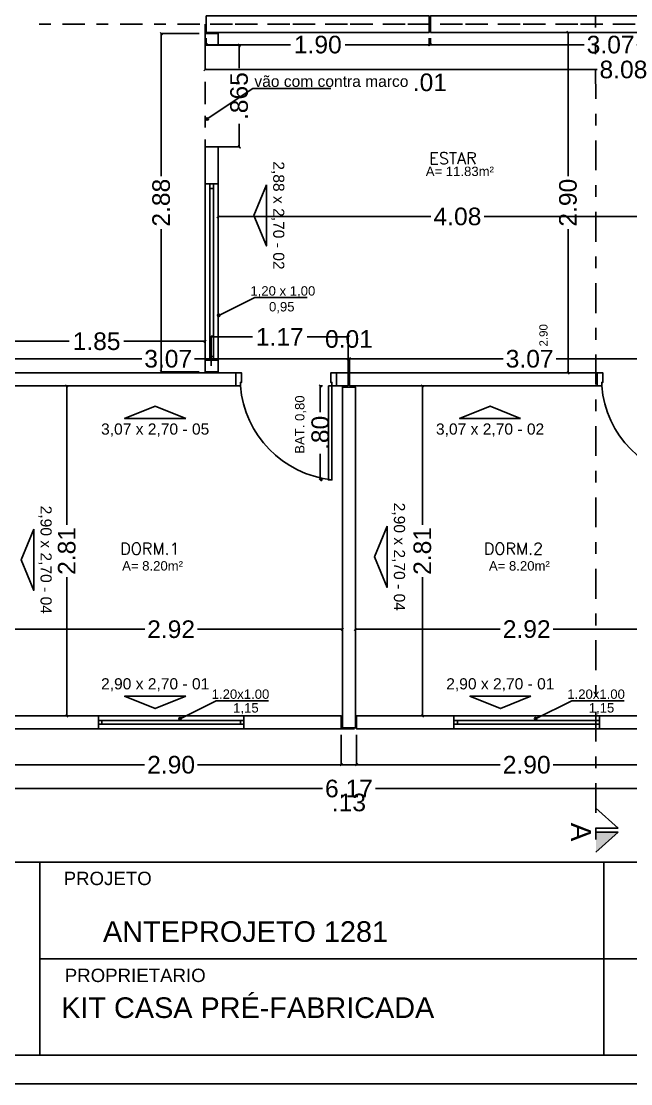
# Model space of a CAD drawing. Extents: x -135.4 to -46.2, y 65.4 to 86.5.
# Drawn here: x -107.62 to -102.43, y 65.36 to 74.41 of the extents above; entities that cross this region are included whole.
import ezdxf
from ezdxf.enums import TextEntityAlignment as Align

# ---------------------------------------------------------------- set-up
doc = ezdxf.new("R2010")
doc.units = 0
doc.header["$LTSCALE"] = 0.25
doc.header["$MEASUREMENT"] = 0
doc.header["$PDMODE"] = 34
doc.linetypes.add('DASHDOT', pattern=[25.4, 12.7, -6.35, 0, -6.35])
doc.layers.get('Defpoints').update_dxf_attribs({"linetype": 'CONTINUOUS'})
for name, color, linetype in [('1', 1, 'CONTINUOUS'), ('2', 2, 'CONTINUOUS'), ('3', 3, 'CONTINUOUS'), ('4', 4, 'CONTINUOUS'), ('CONFERENCIA', 7, 'CONTINUOUS'), ('cotas', 11, 'CONTINUOUS'), ('LINHAS02', 4, 'CONTINUOUS'), ('LINHAS08', 2, 'CONTINUOUS'), ('paineis', 240, 'CONTINUOUS'), ('PAREDES', 4, 'CONTINUOUS'), ('TEXTO', 3, 'CONTINUOUS'), ('TEXTO1', 3, 'CONTINUOUS'), ('TEXTO3', 3, 'CONTINUOUS')]:
    doc.layers.add(name, color=color, linetype=linetype)
doc.styles.add('Arial', font='ARIAL.TTF')
doc.styles.add('E50R60', font='ARIAL.TTF', dxfattribs={"height": 0.075})
doc.styles.add('E50R80', font='romans.shx')
doc.styles.add('ROMANS', font='ARIAL.TTF')
doc.dimstyles.new('Copy of DIM_20', dxfattribs={"dimtxt": 0.07, "dimasz": 0.045, "dimexe": 0, "dimexo": 0.05, "dimgap": 0.03, "dimtad": 0, "dimtoh": 1, "dimzin": 4, "dimdsep": 46, "dimtxsty": 'ROMANS', "dimblk": 'OBLIQUE', "dimcen": 0.03, "dimse1": 1, "dimse2": 1, "dimsd1": 1, "dimsd2": 1, "dimclrd": 11, "dimclre": 11, "dimclrt": 2, "dimadec": 0, "dimazin": 0, "dimtfac": 1, "dimtmove": 2, "dimatfit": 3, "dimldrblk": 'NONE', "dimfxl": 0, "dimtolj": 1, "dimtzin": 0, "dimarcsym": 0})
doc.dimstyles.new('DIM_20', dxfattribs={"dimtxt": 0.15, "dimasz": 0.02, "dimexe": 0, "dimexo": 0.05, "dimgap": 0.03, "dimtad": 0, "dimtoh": 1, "dimzin": 4, "dimdsep": 46, "dimtxsty": 'ROMANS', "dimblk": 'OBLIQUE', "dimcen": 0.03, "dimclrd": 11, "dimclre": 11, "dimclrt": 2, "dimadec": 0, "dimazin": 0, "dimtfac": 1, "dimtmove": 2, "dimatfit": 3, "dimldrblk": 'ORIGIN2', "dimfxl": 0, "dimtolj": 1, "dimtzin": 0, "dimarcsym": 0})

# ---------------------------------------------------------------- blocks, each defined once
blk = doc.blocks.new('P290')
at = {"layer": 'PAREDES'}
blk.add_lwpolyline([(0, 0), (2.9, 0), (2.9, 0.11), (0, 0.11)], close=True, dxfattribs=at)
blk = doc.blocks.new('4')
at = {"layer": 'PAREDES', "rotation": 180}
blk.add_blockref('P290', (2.9, 0.11), dxfattribs=at)
blk = doc.blocks.new('_Oblique')
at = {"layer": 'cotas', "color": 0, "lineweight": -2}
blk.add_line((-0.5, -0.5), (0.5, 0.5), dxfattribs=at)
blk = doc.blocks.new('*D44')
at = {"layer": 'cotas', "color": 11, "lineweight": -2}
for p, q in [((-107.797, 68.3317), (-107.797, 68.0754)), ((-104.897, 68.3317), (-104.897, 68.0754)), ((-107.797, 68.0754), (-106.5729, 68.0754)), ((-104.897, 68.0754), (-106.1212, 68.0754))]:
    blk.add_line(p, q, dxfattribs=at)
at = {"layer": 'Defpoints', "color": 0}
for p in [(-107.797, 68.3817), (-104.897, 68.3817), (-104.897, 68.0754)]:
    blk.add_point(p, dxfattribs=at)
at = {"layer": 'cotas', "color": 11, "lineweight": -2, "xscale": 0.02, "yscale": 0.02, "zscale": 0.02, "rotation": 180}
blk.add_blockref('_Oblique', (-107.797, 68.0754), dxfattribs=at)
at = {"layer": 'cotas', "color": 11, "lineweight": -2, "xscale": 0.02, "yscale": 0.02, "zscale": 0.02}
blk.add_blockref('_Oblique', (-104.897, 68.0754), dxfattribs=at)
at = {"layer": 'cotas', "color": 2, "insert": (-106.347, 68.0754), "char_height": 0.15, "attachment_point": 5, "style": 'ROMANS'}
blk.add_mtext('\\A1;2.90', dxfattribs=at)
blk = doc.blocks.new('_Origin2')
at = {"layer": 'cotas', "color": 0, "lineweight": -2}
blk.add_line((-0.5, 0), (-1, 0), dxfattribs=at)
for radius in [0.5, 0.25]:
    blk.add_circle((0, 0), radius, dxfattribs=at)
blk = doc.blocks.new('*D45')
at = {"layer": 'cotas', "color": 11, "lineweight": -2}
for p, q in [((-104.897, 68.3317), (-104.897, 68.0754)), ((-104.767, 68.3317), (-104.767, 68.0754)), ((-104.897, 68.0754), (-104.767, 68.0754))]:
    blk.add_line(p, q, dxfattribs=at)
at = {"layer": 'Defpoints', "color": 0}
for p in [(-104.897, 68.3817), (-104.767, 68.3817), (-104.767, 68.0754)]:
    blk.add_point(p, dxfattribs=at)
at = {"layer": 'cotas', "color": 11, "lineweight": -2, "xscale": 0.02, "yscale": 0.02, "zscale": 0.02, "rotation": 180}
blk.add_blockref('_Oblique', (-104.897, 68.0754), dxfattribs=at)
at = {"layer": 'cotas', "color": 11, "lineweight": -2, "xscale": 0.02, "yscale": 0.02, "zscale": 0.02}
blk.add_blockref('_Oblique', (-104.767, 68.0754), dxfattribs=at)
at = {"layer": 'cotas', "color": 2, "insert": (-104.832, 67.7538), "char_height": 0.15, "attachment_point": 5, "style": 'ROMANS'}
blk.add_mtext('\\A1;.13', dxfattribs=at)
blk = doc.blocks.new('*D46')
at = {"layer": 'cotas', "color": 11, "lineweight": -2}
for p, q in [((-104.767, 68.3317), (-104.767, 68.0754)), ((-101.867, 68.3317), (-101.867, 68.0754)), ((-104.767, 68.0754), (-103.5429, 68.0754)), ((-101.867, 68.0754), (-103.0912, 68.0754))]:
    blk.add_line(p, q, dxfattribs=at)
at = {"layer": 'Defpoints', "color": 0}
for p in [(-104.767, 68.3817), (-101.867, 68.3817), (-101.867, 68.0754)]:
    blk.add_point(p, dxfattribs=at)
at = {"layer": 'cotas', "color": 11, "lineweight": -2, "xscale": 0.02, "yscale": 0.02, "zscale": 0.02, "rotation": 180}
blk.add_blockref('_Oblique', (-104.767, 68.0754), dxfattribs=at)
at = {"layer": 'cotas', "color": 11, "lineweight": -2, "xscale": 0.02, "yscale": 0.02, "zscale": 0.02}
blk.add_blockref('_Oblique', (-101.867, 68.0754), dxfattribs=at)
at = {"layer": 'cotas', "color": 2, "insert": (-103.317, 68.0754), "char_height": 0.15, "attachment_point": 5, "style": 'ROMANS'}
blk.add_mtext('\\A1;2.90', dxfattribs=at)
blk = doc.blocks.new('*D51')
at = {"layer": 'cotas', "color": 11, "lineweight": -2}
for p, q in [((-107.917, 67.9341), (-107.917, 67.8728)), ((-107.917, 67.8728), (-105.0572, 67.8728)), ((-101.747, 67.8728), (-104.6068, 67.8728)), ((-101.747, 67.9341), (-101.747, 67.8728))]:
    blk.add_line(p, q, dxfattribs=at)
at = {"layer": 'Defpoints', "color": 0}
for p in [(-107.917, 67.9841), (-101.747, 67.9841), (-107.917, 67.8728)]:
    blk.add_point(p, dxfattribs=at)
at = {"layer": 'cotas', "color": 11, "lineweight": -2, "xscale": 0.02, "yscale": 0.02, "zscale": 0.02, "rotation": 180}
blk.add_blockref('_Oblique', (-107.917, 67.8728), dxfattribs=at)
at = {"layer": 'cotas', "color": 11, "lineweight": -2, "xscale": 0.02, "yscale": 0.02, "zscale": 0.02}
blk.add_blockref('_Oblique', (-101.747, 67.8728), dxfattribs=at)
at = {"layer": 'cotas', "color": 2, "insert": (-104.832, 67.8728), "char_height": 0.15, "attachment_point": 5, "style": 'ROMANS'}
blk.add_mtext('\\A1;6.17', dxfattribs=at)
blk = doc.blocks.new('*D53')
at = {"layer": 'cotas', "color": 11, "lineweight": -2}
for p, q in [((-107.907, 71.4617), (-107.907, 71.6814)), ((-107.907, 71.6814), (-107.2151, 71.6814)), ((-106.057, 71.6814), (-106.7489, 71.6814)), ((-106.057, 71.4717), (-106.057, 71.6814))]:
    blk.add_line(p, q, dxfattribs=at)
at = {"layer": 'Defpoints', "color": 0}
for p in [(-106.057, 71.6814), (-107.907, 71.4117), (-106.057, 71.4217)]:
    blk.add_point(p, dxfattribs=at)
at = {"layer": 'cotas', "color": 11, "lineweight": -2, "xscale": 0.02, "yscale": 0.02, "zscale": 0.02, "rotation": 180}
blk.add_blockref('_Oblique', (-107.907, 71.6814), dxfattribs=at)
at = {"layer": 'cotas', "color": 11, "lineweight": -2, "xscale": 0.02, "yscale": 0.02, "zscale": 0.02}
blk.add_blockref('_Oblique', (-106.057, 71.6814), dxfattribs=at)
at = {"layer": 'cotas', "color": 2, "insert": (-106.982, 71.6814), "char_height": 0.15, "attachment_point": 5, "style": 'ROMANS'}
blk.add_mtext('\\A1;1.85', dxfattribs=at)
blk = doc.blocks.new('*D54')
at = {"layer": 'cotas', "color": 11, "lineweight": -2}
for p, q in [((-106.107, 74.3017), (-106.4314, 74.3017)), ((-106.4314, 74.3017), (-106.4314, 73.088)), ((-106.4314, 71.4217), (-106.4314, 72.6355)), ((-106.107, 71.4217), (-106.4314, 71.4217))]:
    blk.add_line(p, q, dxfattribs=at)
at = {"layer": 'Defpoints', "color": 0}
for p in [(-106.4314, 74.3017), (-106.057, 74.3017), (-106.057, 71.4217)]:
    blk.add_point(p, dxfattribs=at)
at = {"layer": 'cotas', "color": 11, "lineweight": -2, "xscale": 0.02, "yscale": 0.02, "zscale": 0.02}
for p, rotation in [((-106.4314, 74.3017), 90), ((-106.4314, 71.4217), 270)]:
    blk.add_blockref('_Oblique', p, dxfattribs=dict(at, rotation=rotation))
at = {"layer": 'cotas', "color": 2, "insert": (-106.4314, 72.8617), "char_height": 0.15, "attachment_point": 5, "rotation": 90, "style": 'ROMANS'}
blk.add_mtext('\\A1;2.88', dxfattribs=at)
blk = doc.blocks.new('*D67')
at = {"layer": 'Defpoints', "color": 0}
for p in [(-103.1738, 74.3117), (-103.1467, 74.3117), (-103.1467, 71.4117)]:
    blk.add_point(p, dxfattribs=at)
at = {"layer": 'cotas', "color": 2, "insert": (-103.1738, 71.7326), "char_height": 0.07, "attachment_point": 5, "rotation": 90, "style": 'ROMANS'}
blk.add_mtext('\\A1;2.90', dxfattribs=at)
blk = doc.blocks.new('_None')
blk = doc.blocks.new('*D68')
at = {"layer": 'cotas', "color": 11, "lineweight": -2}
for p, q in [((-104.827, 71.4067), (-104.827, 71.5322)), ((-104.827, 71.5322), (-103.5168, 71.5322)), ((-101.757, 71.5322), (-103.0673, 71.5322)), ((-101.757, 71.4067), (-101.757, 71.5322))]:
    blk.add_line(p, q, dxfattribs=at)
at = {"layer": 'Defpoints', "color": 0}
for p in [(-104.827, 71.5322), (-104.827, 71.3567), (-101.757, 71.3567)]:
    blk.add_point(p, dxfattribs=at)
at = {"layer": 'cotas', "color": 11, "lineweight": -2, "xscale": 0.02, "yscale": 0.02, "zscale": 0.02, "rotation": 180}
blk.add_blockref('_Oblique', (-104.827, 71.5322), dxfattribs=at)
at = {"layer": 'cotas', "color": 11, "lineweight": -2, "xscale": 0.02, "yscale": 0.02, "zscale": 0.02}
blk.add_blockref('_Oblique', (-101.757, 71.5322), dxfattribs=at)
at = {"layer": 'cotas', "color": 2, "insert": (-103.292, 71.5322), "char_height": 0.15, "attachment_point": 5, "style": 'ROMANS'}
blk.add_mtext('\\A1;3.07', dxfattribs=at)
blk = doc.blocks.new('*D69')
at = {"layer": 'cotas', "color": 11, "lineweight": -2}
for p, q in [((-104.837, 71.5322), (-104.857, 71.5322)), ((-104.837, 71.4067), (-104.837, 71.5322)), ((-104.827, 71.5322), (-104.837, 71.5322)), ((-104.827, 71.4067), (-104.827, 71.5322)), ((-104.827, 71.5322), (-104.807, 71.5322))]:
    blk.add_line(p, q, dxfattribs=at)
at = {"layer": 'Defpoints', "color": 0}
for p in [(-104.837, 71.5322), (-104.837, 71.3567), (-104.827, 71.3567)]:
    blk.add_point(p, dxfattribs=at)
at = {"layer": 'cotas', "color": 11, "lineweight": -2, "xscale": 0.02, "yscale": 0.02, "zscale": 0.02}
blk.add_blockref('_Oblique', (-104.837, 71.5322), dxfattribs=at)
at = {"layer": 'cotas', "color": 11, "lineweight": -2, "xscale": 0.02, "yscale": 0.02, "zscale": 0.02, "rotation": 180}
blk.add_blockref('_Oblique', (-104.827, 71.5322), dxfattribs=at)
at = {"layer": 'cotas', "color": 2, "insert": (-104.832, 71.7004), "char_height": 0.15, "attachment_point": 5, "style": 'ROMANS'}
blk.add_mtext('\\A1;0.01', dxfattribs=at)
blk = doc.blocks.new('*D70')
at = {"layer": 'cotas', "color": 11, "lineweight": -2}
for p, q in [((-107.907, 71.4067), (-107.907, 71.5322)), ((-107.907, 71.5322), (-106.5968, 71.5322)), ((-104.837, 71.5322), (-106.1473, 71.5322)), ((-104.837, 71.4067), (-104.837, 71.5322))]:
    blk.add_line(p, q, dxfattribs=at)
at = {"layer": 'Defpoints', "color": 0}
for p in [(-107.907, 71.5322), (-107.907, 71.3567), (-104.837, 71.3567)]:
    blk.add_point(p, dxfattribs=at)
at = {"layer": 'cotas', "color": 11, "lineweight": -2, "xscale": 0.02, "yscale": 0.02, "zscale": 0.02, "rotation": 180}
blk.add_blockref('_Oblique', (-107.907, 71.5322), dxfattribs=at)
at = {"layer": 'cotas', "color": 11, "lineweight": -2, "xscale": 0.02, "yscale": 0.02, "zscale": 0.02}
blk.add_blockref('_Oblique', (-104.837, 71.5322), dxfattribs=at)
at = {"layer": 'cotas', "color": 2, "insert": (-106.372, 71.5322), "char_height": 0.15, "attachment_point": 5, "style": 'ROMANS'}
blk.add_mtext('\\A1;3.07', dxfattribs=at)
blk = doc.blocks.new('*D71')
at = {"layer": 'cotas', "color": 11, "lineweight": -2}
for p, q in [((-106.0052, 71.4717), (-106.0052, 71.7196)), ((-106.0052, 71.7196), (-105.6536, 71.7196)), ((-104.837, 71.7196), (-105.1886, 71.7196)), ((-104.837, 71.3967), (-104.837, 71.7196))]:
    blk.add_line(p, q, dxfattribs=at)
at = {"layer": 'Defpoints', "color": 0}
for p in [(-106.0052, 71.7196), (-106.0052, 71.4217), (-104.837, 71.3467)]:
    blk.add_point(p, dxfattribs=at)
at = {"layer": 'cotas', "color": 11, "lineweight": -2, "xscale": 0.02, "yscale": 0.02, "zscale": 0.02, "rotation": 180}
blk.add_blockref('_Oblique', (-106.0052, 71.7196), dxfattribs=at)
at = {"layer": 'cotas', "color": 11, "lineweight": -2, "xscale": 0.02, "yscale": 0.02, "zscale": 0.02}
blk.add_blockref('_Oblique', (-104.837, 71.7196), dxfattribs=at)
at = {"layer": 'cotas', "color": 2, "insert": (-105.4211, 71.7196), "char_height": 0.15, "attachment_point": 5, "style": 'ROMANS'}
blk.add_mtext('\\A1;1.17', dxfattribs=at)
blk = doc.blocks.new('*D80')
at = {"layer": 'cotas', "color": 11, "lineweight": -2}
for p, q in [((-104.4918, 71.3017), (-104.2058, 71.3017)), ((-104.2058, 71.3017), (-104.2058, 70.1198)), ((-104.2058, 68.4917), (-104.2058, 69.6737)), ((-104.4918, 68.4917), (-104.2058, 68.4917))]:
    blk.add_line(p, q, dxfattribs=at)
at = {"layer": 'Defpoints', "color": 0}
for p in [(-104.5418, 71.3017), (-104.5418, 68.4917), (-104.2058, 68.4917)]:
    blk.add_point(p, dxfattribs=at)
at = {"layer": 'cotas', "color": 11, "lineweight": -2, "xscale": 0.02, "yscale": 0.02, "zscale": 0.02}
for p, rotation in [((-104.2058, 71.3017), 90), ((-104.2058, 68.4917), 270)]:
    blk.add_blockref('_Oblique', p, dxfattribs=dict(at, rotation=rotation))
at = {"layer": 'cotas', "color": 2, "insert": (-104.2058, 69.8967), "char_height": 0.15, "attachment_point": 5, "rotation": 90, "style": 'ROMANS'}
blk.add_mtext('\\A1;2.81', dxfattribs=at)
blk = doc.blocks.new('*D81')
at = {"layer": 'cotas', "color": 11, "lineweight": -2}
for p, q in [((-104.777, 68.8913), (-104.777, 69.2303)), ((-104.777, 69.2303), (-103.5423, 69.2303)), ((-101.857, 69.2303), (-103.0917, 69.2303)), ((-101.857, 69.1875), (-101.857, 69.2303))]:
    blk.add_line(p, q, dxfattribs=at)
at = {"layer": 'Defpoints', "color": 0}
for p in [(-101.857, 69.2303), (-101.857, 69.1375), (-104.777, 68.8413)]:
    blk.add_point(p, dxfattribs=at)
at = {"layer": 'cotas', "color": 11, "lineweight": -2, "xscale": 0.02, "yscale": 0.02, "zscale": 0.02, "rotation": 180}
blk.add_blockref('_Oblique', (-104.777, 69.2303), dxfattribs=at)
at = {"layer": 'cotas', "color": 11, "lineweight": -2, "xscale": 0.02, "yscale": 0.02, "zscale": 0.02}
blk.add_blockref('_Oblique', (-101.857, 69.2303), dxfattribs=at)
at = {"layer": 'cotas', "color": 2, "insert": (-103.317, 69.2303), "char_height": 0.15, "attachment_point": 5, "style": 'ROMANS'}
blk.add_mtext('\\A1;2.92', dxfattribs=at)
blk = doc.blocks.new('*D82')
at = {"layer": 'Defpoints', "color": 0}
for p in [(-107.5718, 71.3017), (-107.5718, 68.4917), (-107.2358, 68.4917)]:
    blk.add_point(p, dxfattribs=at)
at = {"layer": 'TEXTO', "color": 11, "lineweight": -2}
for p, q in [((-107.5218, 71.3017), (-107.2358, 71.3017)), ((-107.2358, 71.3017), (-107.2358, 70.1198)), ((-107.2358, 68.4917), (-107.2358, 69.6737)), ((-107.5218, 68.4917), (-107.2358, 68.4917))]:
    blk.add_line(p, q, dxfattribs=at)
at = {"layer": 'TEXTO', "color": 11, "lineweight": -2, "xscale": 0.02, "yscale": 0.02, "zscale": 0.02}
for p, rotation in [((-107.2358, 71.3017), 90), ((-107.2358, 68.4917), 270)]:
    blk.add_blockref('_Oblique', p, dxfattribs=dict(at, rotation=rotation))
at = {"layer": 'TEXTO', "color": 2, "insert": (-107.2358, 69.8967), "char_height": 0.15, "attachment_point": 5, "rotation": 90, "style": 'ROMANS'}
blk.add_mtext('\\A1;2.81', dxfattribs=at)
blk = doc.blocks.new('*D83')
at = {"layer": 'cotas', "color": 11, "lineweight": -2}
for p, q in [((-107.807, 68.8913), (-107.807, 69.2292)), ((-107.807, 69.2292), (-106.5723, 69.2292)), ((-104.887, 69.2292), (-106.1217, 69.2292)), ((-104.887, 68.8913), (-104.887, 69.2292))]:
    blk.add_line(p, q, dxfattribs=at)
at = {"layer": 'Defpoints', "color": 0}
for p in [(-104.887, 69.2292), (-107.807, 68.8413), (-104.887, 68.8413)]:
    blk.add_point(p, dxfattribs=at)
at = {"layer": 'cotas', "color": 11, "lineweight": -2, "xscale": 0.02, "yscale": 0.02, "zscale": 0.02, "rotation": 180}
blk.add_blockref('_Oblique', (-107.807, 69.2292), dxfattribs=at)
at = {"layer": 'cotas', "color": 11, "lineweight": -2, "xscale": 0.02, "yscale": 0.02, "zscale": 0.02}
blk.add_blockref('_Oblique', (-104.887, 69.2292), dxfattribs=at)
at = {"layer": 'cotas', "color": 2, "insert": (-106.347, 69.2292), "char_height": 0.15, "attachment_point": 5, "style": 'ROMANS'}
blk.add_mtext('\\A1;2.92', dxfattribs=at)
blk = doc.blocks.new('*D94')
at = {"layer": 'cotas', "color": 11, "lineweight": -2}
for p, q in [((-97.977, 74.5117), (-97.977, 73.9951)), ((-106.057, 74.2517), (-106.057, 73.9951)), ((-106.057, 73.9951), (-102.7177, 73.9951)), ((-97.977, 73.9951), (-102.2676, 73.9951))]:
    blk.add_line(p, q, dxfattribs=at)
at = {"layer": 'Defpoints', "color": 0}
for p in [(-97.977, 74.5617), (-106.057, 74.3017), (-106.057, 73.9951)]:
    blk.add_point(p, dxfattribs=at)
at = {"layer": 'cotas', "color": 11, "lineweight": -2, "xscale": 0.02, "yscale": 0.02, "zscale": 0.02, "rotation": 180}
blk.add_blockref('_Oblique', (-106.057, 73.9951), dxfattribs=at)
at = {"layer": 'cotas', "color": 11, "lineweight": -2, "xscale": 0.02, "yscale": 0.02, "zscale": 0.02}
blk.add_blockref('_Oblique', (-97.977, 73.9951), dxfattribs=at)
at = {"layer": 'cotas', "color": 2, "insert": (-102.4926, 73.9951), "char_height": 0.15, "attachment_point": 5, "style": 'ROMANS'}
blk.add_mtext('\\A1;8.08', dxfattribs=at)
blk = doc.blocks.new('*D95')
at = {"layer": 'cotas', "color": 11, "lineweight": -2}
for p, q in [((-106.047, 74.2617), (-106.047, 74.207)), ((-106.047, 74.207), (-105.3293, 74.207)), ((-104.147, 74.207), (-104.8647, 74.207)), ((-104.147, 74.2617), (-104.147, 74.207))]:
    blk.add_line(p, q, dxfattribs=at)
at = {"layer": 'Defpoints', "color": 0}
for p in [(-106.047, 74.3117), (-104.147, 74.3117), (-104.147, 74.207)]:
    blk.add_point(p, dxfattribs=at)
at = {"layer": 'cotas', "color": 11, "lineweight": -2, "xscale": 0.02, "yscale": 0.02, "zscale": 0.02, "rotation": 180}
blk.add_blockref('_Oblique', (-106.047, 74.207), dxfattribs=at)
at = {"layer": 'cotas', "color": 11, "lineweight": -2, "xscale": 0.02, "yscale": 0.02, "zscale": 0.02}
blk.add_blockref('_Oblique', (-104.147, 74.207), dxfattribs=at)
at = {"layer": 'cotas', "color": 2, "insert": (-105.097, 74.207), "char_height": 0.15, "attachment_point": 5, "style": 'ROMANS'}
blk.add_mtext('\\A1;1.90', dxfattribs=at)
blk = doc.blocks.new('*D96')
at = {"layer": 'cotas', "color": 11, "lineweight": -2}
for p, q in [((-104.147, 74.207), (-104.167, 74.207)), ((-104.147, 74.2617), (-104.147, 74.207)), ((-104.147, 74.207), (-104.137, 74.207)), ((-104.137, 74.2617), (-104.137, 74.207)), ((-104.137, 74.207), (-104.117, 74.207))]:
    blk.add_line(p, q, dxfattribs=at)
at = {"layer": 'Defpoints', "color": 0}
for p in [(-104.147, 74.3117), (-104.137, 74.3117), (-104.137, 74.207)]:
    blk.add_point(p, dxfattribs=at)
at = {"layer": 'cotas', "color": 11, "lineweight": -2, "xscale": 0.02, "yscale": 0.02, "zscale": 0.02}
blk.add_blockref('_Oblique', (-104.147, 74.207), dxfattribs=at)
at = {"layer": 'cotas', "color": 11, "lineweight": -2, "xscale": 0.02, "yscale": 0.02, "zscale": 0.02, "rotation": 180}
blk.add_blockref('_Oblique', (-104.137, 74.207), dxfattribs=at)
at = {"layer": 'cotas', "color": 2, "insert": (-104.142, 73.8856), "char_height": 0.15, "attachment_point": 5, "style": 'ROMANS'}
blk.add_mtext('\\A1;.01', dxfattribs=at)
blk = doc.blocks.new('*D97')
at = {"layer": 'cotas', "color": 11, "lineweight": -2}
for p, q in [((-104.137, 74.2617), (-104.137, 74.207)), ((-104.137, 74.207), (-102.8268, 74.207)), ((-101.067, 74.207), (-102.3773, 74.207)), ((-101.067, 74.2617), (-101.067, 74.207))]:
    blk.add_line(p, q, dxfattribs=at)
at = {"layer": 'Defpoints', "color": 0}
for p in [(-104.137, 74.3117), (-101.067, 74.3117), (-101.067, 74.207)]:
    blk.add_point(p, dxfattribs=at)
at = {"layer": 'cotas', "color": 11, "lineweight": -2, "xscale": 0.02, "yscale": 0.02, "zscale": 0.02, "rotation": 180}
blk.add_blockref('_Oblique', (-104.137, 74.207), dxfattribs=at)
at = {"layer": 'cotas', "color": 11, "lineweight": -2, "xscale": 0.02, "yscale": 0.02, "zscale": 0.02}
blk.add_blockref('_Oblique', (-101.067, 74.207), dxfattribs=at)
at = {"layer": 'cotas', "color": 2, "insert": (-102.602, 74.207), "char_height": 0.15, "attachment_point": 5, "style": 'ROMANS'}
blk.add_mtext('\\A1;3.07', dxfattribs=at)
blk = doc.blocks.new('*D102')
at = {"layer": 'cotas', "color": 11, "lineweight": -2}
for p, q in [((-105.9484, 74.2017), (-105.7672, 74.2017)), ((-105.7672, 74.2017), (-105.7672, 74.0061)), ((-105.7672, 73.3367), (-105.7672, 73.5324)), ((-106.007, 73.3367), (-105.7672, 73.3367))]:
    blk.add_line(p, q, dxfattribs=at)
at = {"layer": 'Defpoints', "color": 0}
for p in [(-105.9984, 74.2017), (-105.7672, 74.2017), (-106.057, 73.3367)]:
    blk.add_point(p, dxfattribs=at)
at = {"layer": 'cotas', "color": 11, "lineweight": -2, "xscale": 0.02, "yscale": 0.02, "zscale": 0.02}
for p, rotation in [((-105.7672, 74.2017), 90), ((-105.7672, 73.3367), 270)]:
    blk.add_blockref('_Oblique', p, dxfattribs=dict(at, rotation=rotation))
at = {"layer": 'cotas', "color": 2, "insert": (-105.7672, 73.7692), "char_height": 0.15, "attachment_point": 5, "rotation": 90, "style": 'ROMANS'}
blk.add_mtext('\\A1;.865', dxfattribs=at)
blk = doc.blocks.new('*D104')
at = {"layer": 'CONFERENCIA', "color": 11, "lineweight": -2}
for p, q in [((-105.947, 72.7235), (-105.947, 72.744)), ((-105.947, 72.744), (-104.135, 72.744)), ((-101.867, 72.744), (-103.679, 72.744)), ((-101.867, 72.7235), (-101.867, 72.744))]:
    blk.add_line(p, q, dxfattribs=at)
at = {"layer": 'Defpoints', "color": 0}
for p in [(-105.947, 72.7735), (-105.947, 72.744), (-101.867, 72.7735)]:
    blk.add_point(p, dxfattribs=at)
at = {"layer": 'CONFERENCIA', "color": 11, "lineweight": -2, "xscale": 0.02, "yscale": 0.02, "zscale": 0.02, "rotation": 180}
blk.add_blockref('_Oblique', (-105.947, 72.744), dxfattribs=at)
at = {"layer": 'CONFERENCIA', "color": 11, "lineweight": -2, "xscale": 0.02, "yscale": 0.02, "zscale": 0.02}
blk.add_blockref('_Oblique', (-101.867, 72.744), dxfattribs=at)
at = {"layer": 'CONFERENCIA', "color": 2, "insert": (-103.907, 72.744), "char_height": 0.15, "attachment_point": 5, "style": 'ROMANS'}
blk.add_mtext('\\A1;4.08', dxfattribs=at)
blk = doc.blocks.new('*D105')
at = {"layer": 'CONFERENCIA', "color": 11, "lineweight": -2}
for p, q in [((-103.015, 74.3117), (-102.965, 74.3117)), ((-102.965, 74.3117), (-102.965, 73.0876)), ((-102.965, 71.4117), (-102.965, 72.6359)), ((-103.015, 71.4117), (-102.965, 71.4117))]:
    blk.add_line(p, q, dxfattribs=at)
at = {"layer": 'Defpoints', "color": 0}
for p in [(-102.965, 74.3117), (-102.965, 74.3117), (-102.965, 71.4117)]:
    blk.add_point(p, dxfattribs=at)
at = {"layer": 'CONFERENCIA', "color": 11, "lineweight": -2, "xscale": 0.02, "yscale": 0.02, "zscale": 0.02}
for p, rotation in [((-102.965, 74.3117), 90), ((-102.965, 71.4117), 270)]:
    blk.add_blockref('_Oblique', p, dxfattribs=dict(at, rotation=rotation))
at = {"layer": 'CONFERENCIA', "color": 2, "insert": (-102.965, 72.8617), "char_height": 0.15, "attachment_point": 5, "rotation": 90, "style": 'ROMANS'}
blk.add_mtext('\\A1;2.90', dxfattribs=at)
blk = doc.blocks.new('*D122')
at = {"layer": 'Defpoints', "color": 0}
for p in [(-105.007, 71.3017), (-105.0758, 70.5017), (-105.007, 70.5017)]:
    blk.add_point(p, dxfattribs=at)
at = {"layer": 'LINHAS08', "color": 11, "lineweight": -2}
for p, q in [((-105.057, 71.3017), (-105.0758, 71.3017)), ((-105.0758, 71.3017), (-105.0758, 71.0795)), ((-105.0758, 70.5017), (-105.0758, 70.7239)), ((-105.057, 70.5017), (-105.0758, 70.5017))]:
    blk.add_line(p, q, dxfattribs=at)
at = {"layer": 'LINHAS08', "color": 11, "lineweight": -2, "xscale": 0.02, "yscale": 0.02, "zscale": 0.02}
for p, rotation in [((-105.0758, 71.3017), 90), ((-105.0758, 70.5017), 270)]:
    blk.add_blockref('_Oblique', p, dxfattribs=dict(at, rotation=rotation))
at = {"layer": 'LINHAS08', "color": 2, "insert": (-105.0758, 70.9017), "char_height": 0.15, "attachment_point": 5, "rotation": 90, "style": 'ROMANS'}
blk.add_mtext('\\A1;.80', dxfattribs=at)

msp = doc.modelspace()

# ---------------------------------------------------------------- hatches: boundary and pattern name
at = {"layer": 'LINHAS08'}
msp.add_hatch(color=256, dxfattribs=at).paths.add_polyline_path([(-102.5367, 67.5025), (-102.7277, 67.5025), (-102.7277, 67.3316)])

# ---------------------------------------------------------------- linework, layer by layer
at = {"layer": '1', "linetype": 'DASHDOT', "ltscale": 0.06}
msp.add_line((-95.8006, 74.3817), (-107.5374, 74.3817), dxfattribs=at)
at = {"layer": '1'}
for p, q in [((-106.057, 73.0217), (-105.947, 73.0217)), ((-106.057, 73.0217), (-106.057, 71.5217)), ((-105.947, 71.5217), (-105.947, 73.0217)), ((-106.057, 71.5217), (-105.947, 71.5217)), ((-105.727, 68.4917), (-106.967, 68.4917)), ((-102.697, 68.4917), (-103.937, 68.4917)), ((-106.967, 68.3817), (-105.727, 68.3817)), ((-103.937, 68.3817), (-102.697, 68.3817))]:
    msp.add_line(p, q, dxfattribs=at)
at = {"layer": '1', "linetype": 'DASHDOT', "ltscale": 0.06}
msp.add_lwpolyline([(-107.917, 68.3817), (-101.747, 68.3817), (-101.747, 71.3017), (-97.977, 71.3017), (-97.977, 74.3817), (-106.057, 74.3817), (-106.057, 71.4117), (-107.917, 71.4117)], close=True, dxfattribs=at)
at = {"layer": '1'}
for centre in [(-104.8813, 71.3753), (-101.8013, 71.3753)]:
    msp.add_arc(centre, 0.8788, 184.80116, 263.7484, dxfattribs=at)
at = {"layer": '2'}
for p, q in [((-106.017, 73.0217), (-106.017, 71.5217)), ((-105.987, 73.0217), (-105.987, 71.5217)), ((-106.017, 72.9817), (-105.987, 72.9817)), ((-106.017, 71.5517), (-105.987, 71.5517)), ((-105.727, 68.4517), (-106.967, 68.4517)), ((-105.727, 68.4517), (-106.967, 68.4517)), ((-105.727, 68.4217), (-106.967, 68.4217)), ((-105.727, 68.4217), (-106.967, 68.4217)), ((-106.937, 68.4517), (-106.937, 68.4217)), ((-106.937, 68.4517), (-106.937, 68.4217)), ((-105.757, 68.4517), (-105.757, 68.4217)), ((-105.757, 68.4517), (-105.757, 68.4217)), ((-102.697, 68.4517), (-103.937, 68.4517)), ((-102.697, 68.4517), (-103.937, 68.4517)), ((-102.697, 68.4217), (-103.937, 68.4217)), ((-102.697, 68.4217), (-103.937, 68.4217)), ((-103.907, 68.4517), (-103.907, 68.4217)), ((-103.907, 68.4517), (-103.907, 68.4217)), ((-102.727, 68.4517), (-102.727, 68.4217)), ((-102.727, 68.4517), (-102.727, 68.4217))]:
    msp.add_line(p, q, dxfattribs=at)
at = {"layer": '3'}
for points in [[(-105.797, 71.4117), (-105.747, 71.4117), (-105.747, 71.3317), (-105.757, 71.3317), (-105.757, 71.3017), (-105.797, 71.3017)], [(-104.937, 71.4117), (-104.987, 71.4117), (-104.987, 71.3317), (-104.977, 71.3317), (-104.977, 71.3017), (-104.937, 71.3017)], [(-102.717, 71.4117), (-102.667, 71.4117), (-102.667, 71.3317), (-102.677, 71.3317), (-102.677, 71.3017), (-102.717, 71.3017)]]:
    msp.add_lwpolyline(points, dxfattribs=at)
msp.add_lwpolyline([(-105.007, 71.3017), (-104.977, 71.3017), (-104.977, 70.5017), (-105.007, 70.5017)], close=True, dxfattribs=at)
at = {"layer": '4'}
for p, q in [((-105.797, 71.4117), (-105.797, 71.3017)), ((-102.717, 71.4117), (-102.717, 71.3017)), ((-106.967, 68.4917), (-106.967, 68.3817)), ((-105.727, 68.4917), (-105.727, 68.3817)), ((-103.937, 68.4917), (-103.937, 68.3817)), ((-102.697, 68.4917), (-102.697, 68.3817))]:
    msp.add_line(p, q, dxfattribs=at)
at = {"layer": 'LINHAS02'}
for p, q in [((-112.6177, 67.2459), (-96.0538, 67.2459)), ((-107.4645, 67.2459), (-107.4645, 65.6037))]:
    msp.add_line(p, q, dxfattribs=at)
msp.add_lwpolyline([(-89.5189, 65.6037), (-112.6177, 65.6037), (-112.6177, 81.3585), (-89.5189, 81.3585)], close=True, dxfattribs=at)
at = {"layer": 'LINHAS08', "color": 1, "linetype": 'DASHDOT', "ltscale": 0.08}
msp.add_line((-102.7314, 81.2959), (-102.7277, 67.3316), dxfattribs=at)
at = {"layer": 'LINHAS08'}
for p, q in [((-102.7277, 67.7075), (-102.5367, 67.5366)), ((-102.5367, 67.5366), (-102.7277, 67.5366)), ((-102.7277, 67.3316), (-102.5367, 67.5025)), ((-102.5367, 67.5025), (-102.7277, 67.5025)), ((-102.6587, 67.2459), (-102.6587, 65.6037)), ((-107.4645, 66.4248), (-102.6587, 66.4248)), ((-102.6587, 66.4248), (-98.3106, 66.4248))]:
    msp.add_line(p, q, dxfattribs=at)
msp.add_lwpolyline([(-89.2749, 65.3597), (-112.8617, 65.3597), (-112.8617, 81.6025), (-89.2749, 81.6025)], close=True, dxfattribs=at)
at = {"layer": 'paineis', "color": 4}
for points in [[(-105.5354, 73.0132), (-105.6413, 72.7532), (-105.6413, 72.7532), (-105.5354, 72.4932)], [(-106.2229, 71.0238), (-106.4829, 71.1297), (-106.4829, 71.1297), (-106.7429, 71.0238)], [(-103.3691, 71.0238), (-103.6291, 71.1297), (-103.6291, 71.1297), (-103.8891, 71.0238)], [(-107.518, 70.0811), (-107.6239, 69.8211), (-107.6239, 69.8211), (-107.518, 69.5611)], [(-104.5067, 70.1066), (-104.6126, 69.8466), (-104.6126, 69.8466), (-104.5067, 69.5866)], [(-106.2229, 68.6597), (-106.4829, 68.5538), (-106.4829, 68.5538), (-106.7429, 68.6597)], [(-103.2816, 68.6597), (-103.5416, 68.5538), (-103.5416, 68.5538), (-103.8016, 68.6597)], [(-103.2816, 68.6597), (-103.5416, 68.5538), (-103.5416, 68.5538), (-103.8016, 68.6597)]]:
    msp.add_lwpolyline(points, close=True, dxfattribs=at)
at = {"layer": 'PAREDES'}
for p, q in [((-106.057, 74.3017), (-105.947, 74.3017)), ((-106.057, 74.2017), (-105.947, 74.2017)), ((-106.057, 73.3367), (-105.947, 73.3367)), ((-107.907, 71.4117), (-105.797, 71.4117)), ((-105.797, 71.4117), (-105.797, 71.3017)), ((-105.797, 71.4117), (-105.797, 71.3017)), ((-105.797, 71.4117), (-105.797, 71.3017)), ((-105.797, 71.4117), (-105.797, 71.3017)), ((-104.937, 71.4117), (-104.837, 71.4117)), ((-104.937, 71.4117), (-104.937, 71.3017)), ((-104.937, 71.4117), (-104.937, 71.3017)), ((-104.837, 71.4117), (-104.837, 71.3017)), ((-104.827, 71.3017), (-104.827, 71.4117)), ((-104.827, 71.4117), (-102.717, 71.4117)), ((-102.717, 71.4117), (-102.717, 71.3017)), ((-102.717, 71.4117), (-102.717, 71.3017)), ((-102.717, 71.4117), (-102.717, 71.3017)), ((-102.717, 71.4117), (-102.717, 71.3017)), ((-105.797, 71.3017), (-107.907, 71.3017)), ((-104.837, 71.3017), (-104.937, 71.3017)), ((-102.717, 71.3017), (-104.827, 71.3017))]:
    msp.add_line(p, q, dxfattribs=at)
for points in [[(-106.047, 74.3117), (-104.147, 74.3117), (-104.147, 74.4517), (-106.047, 74.4517), (-106.047, 74.3117)], [(-104.137, 74.3117), (-101.067, 74.3117), (-101.067, 74.4517), (-104.137, 74.4517)]]:
    msp.add_lwpolyline(points, close=True, dxfattribs=at)
for points in [[(-106.057, 74.3017), (-106.057, 74.2017)], [(-105.947, 74.3017), (-105.947, 74.2017)], [(-106.057, 73.3367), (-106.057, 73.0217)], [(-105.947, 73.3367), (-105.947, 73.0217)], [(-105.947, 71.5217), (-105.947, 71.4217), (-106.057, 71.4217), (-106.057, 71.5217)]]:
    msp.add_lwpolyline(points, dxfattribs=at)

# ---------------------------------------------------------------- block references
at = {"layer": 'PAREDES', "xscale": -1}
for name, p, rotation in [('4', (-104.777, 71.2917), 90), ('P290', (-107.797, 68.4917), 180), ('P290', (-104.767, 68.4917), 180)]:
    msp.add_blockref(name, p, dxfattribs=dict(at, rotation=rotation))

# ---------------------------------------------------------------- texts
at = {"layer": 'TEXTO', "style": 'Arial'}
msp.add_text('A', height=0.1698, rotation=270, dxfattribs=at).set_placement((-102.9385, 67.5821))
for s, p in [('ANTEPROJETO 1281', (-106.9277, 66.5678)), ('KIT CASA PRÉ-FABRICADA', (-107.2837, 65.9196))]:
    msp.add_text(s, height=0.175786, dxfattribs=at).set_placement(p)
at = {"layer": 'TEXTO1', "color": 2, "style": 'Arial'}
for s, height, p in [('vão com contra marco', 0.095, (-105.6375, 73.8478)), ('1,20 x 1,00', 0.08, (-105.6716, 72.0707)), ('0,95', 0.08, (-105.513, 71.9359)), ('1.20x1.00', 0.08, (-106.0012, 68.6371)), ('1.20x1.00', 0.08, (-102.9712, 68.6371)), ('1,15', 0.08, (-105.8184, 68.5205)), ('1,15', 0.08, (-102.7884, 68.5205)), ('PROJETO', 0.11377, (-107.2628, 67.0512)), ('PROPRIETARIO', 0.113769, (-107.2533, 66.2258))]:
    msp.add_text(s, height=height, dxfattribs=at).set_placement(p)
for s, p in [('2,88 x 2,70 - 02', (-105.438, 72.7532)), ('2,90 x 2,70 - 04', (-104.4093, 69.8466)), ('2,90 x 2,70 - 04', (-107.4206, 69.8211))]:
    msp.add_text(s, height=0.095, rotation=270, dxfattribs=at).set_placement(p, align=Align.MIDDLE)
at = {"layer": 'TEXTO1', "color": 10, "style": 'E50R60'}
for s, p in [('A= 11.83m²', (-104.177, 73.0887)), ('A= 8.20m²', (-106.7643, 69.7296)), ('A= 8.20m²', (-103.6389, 69.7296))]:
    msp.add_text(s, height=0.08, dxfattribs=at).set_placement(p)
msp.add_text('BAT. 0,80', height=0.08, rotation=90, dxfattribs=at).set_placement((-105.2107, 70.7239))
at = {"layer": 'TEXTO1', "color": 2, "style": 'Arial'}
for s, p in [('3,07 x 2,70 - 05', (-106.4829, 70.9264)), ('3,07 x 2,70 - 02', (-103.6291, 70.9264)), ('2,90 x 2,70 - 01', (-106.4829, 68.7571)), ('2,90 x 2,70 - 01', (-103.5416, 68.7571))]:
    msp.add_text(s, height=0.095, dxfattribs=at).set_placement(p, align=Align.MIDDLE)
at = {"layer": 'TEXTO3', "color": 3, "style": 'E50R80'}
for s, p in [('ESTAR', (-104.1472, 73.1902)), ('DORM.1 ', (-106.7805, 69.8656)), ('DORM.2', (-103.6827, 69.8656))]:
    msp.add_text(s, height=0.1, dxfattribs=at).set_placement(p)

# ---------------------------------------------------------------- dimensions: what is measured, and where the dimension line sits
at = {"layer": 'CONFERENCIA'}
dim = msp.add_linear_dim(base=(-102.965, 74.3117), p1=(-102.965, 71.4117), p2=(-102.965, 74.3117), angle=90, dimstyle='DIM_20', override={"dimcen": 0.324234}, dxfattribs=at)
dim.commit()
dim.dimension.update_dxf_attribs({"geometry": '*D105', "text_midpoint": (-102.965, 72.8617)})
dim = msp.add_linear_dim(base=(-105.947, 72.744), p1=(-101.867, 72.7735), p2=(-105.947, 72.7735), dimstyle='DIM_20', override={"dimcen": 0.324234}, dxfattribs=at)
dim.commit()
dim.dimension.update_dxf_attribs({"geometry": '*D104', "text_midpoint": (-103.907, 72.744)})
at = {"layer": 'cotas'}
dim = msp.add_linear_dim(base=(-106.057, 73.9951), p1=(-97.977, 74.5617), p2=(-106.057, 74.3017), dimstyle='DIM_20', dxfattribs=at)
dim.commit()
dim.dimension.update_dxf_attribs({"geometry": '*D94', "text_midpoint": (-102.4926, 73.9951), "dimtype": 160})
for base, p1, p2, angle, picture, middle in [((-106.4314, 74.3017), (-106.057, 71.4217), (-106.057, 74.3017), 270, '*D54', (-106.4314, 72.8617)), ((-104.2058, 68.4917), (-104.5418, 71.3017), (-104.5418, 68.4917), 90, '*D80', (-104.2058, 69.8967))]:
    dim = msp.add_linear_dim(base=base, p1=p1, p2=p2, angle=angle, dimstyle='DIM_20', dxfattribs=at)
    dim.commit()
    dim.dimension.update_dxf_attribs({"geometry": picture, "text_midpoint": middle})
for base, p1, p2, picture, middle in [((-104.147, 74.207), (-106.047, 74.3117), (-104.147, 74.3117), '*D95', (-105.097, 74.207)), ((-104.137, 74.207), (-104.147, 74.3117), (-104.137, 74.3117), '*D96', (-104.142, 73.8856)), ((-101.067, 74.207), (-104.137, 74.3117), (-101.067, 74.3117), '*D97', (-102.602, 74.207)), ((-106.057, 71.6814), (-107.907, 71.4117), (-106.057, 71.4217), '*D53', (-106.982, 71.6814)), ((-104.887, 69.2292), (-107.807, 68.8413), (-104.887, 68.8413), '*D83', (-106.347, 69.2292)), ((-101.857, 69.2303), (-104.777, 68.8413), (-101.857, 69.1375), '*D81', (-103.317, 69.2303)), ((-104.897, 68.0754), (-107.797, 68.3817), (-104.897, 68.3817), '*D44', (-106.347, 68.0754)), ((-104.767, 68.0754), (-104.897, 68.3817), (-104.767, 68.3817), '*D45', (-104.832, 67.7538)), ((-101.867, 68.0754), (-104.767, 68.3817), (-101.867, 68.3817), '*D46', (-103.317, 68.0754)), ((-107.917, 67.8728), (-101.747, 67.9841), (-107.917, 67.9841), '*D51', (-104.832, 67.8728))]:
    dim = msp.add_linear_dim(base=base, p1=p1, p2=p2, dimstyle='DIM_20', dxfattribs=at)
    dim.commit()
    dim.dimension.update_dxf_attribs({"geometry": picture, "text_midpoint": middle})
dim = msp.add_linear_dim(base=(-103.1738, 74.3117), p1=(-103.1467, 71.4117), p2=(-103.1467, 74.3117), angle=270, dimstyle='Copy of DIM_20', dxfattribs=at)
dim.commit()
dim.dimension.update_dxf_attribs({"geometry": '*D67', "text_midpoint": (-103.1738, 71.7326), "dimtype": 160})
dim = msp.add_linear_dim(base=(-105.7672, 74.2017), p1=(-106.057, 73.3367), p2=(-105.9984, 74.2017), angle=90, dimstyle='DIM_20', override={"dimdec": 3}, dxfattribs=at)
dim.commit()
dim.dimension.update_dxf_attribs({"geometry": '*D102', "text_midpoint": (-105.7672, 73.7692)})
for base, p1, p2, picture, middle in [((-106.0052, 71.7196), (-104.837, 71.3467), (-106.0052, 71.4217), '*D71', (-105.4211, 71.7196)), ((-104.837, 71.5322), (-104.827, 71.3567), (-104.837, 71.3567), '*D69', (-104.832, 71.7004)), ((-107.907, 71.5322), (-104.837, 71.3567), (-107.907, 71.3567), '*D70', (-106.372, 71.5322)), ((-104.827, 71.5322), (-101.757, 71.3567), (-104.827, 71.3567), '*D68', (-103.292, 71.5322))]:
    dim = msp.add_linear_dim(base=base, p1=p1, p2=p2, dimstyle='DIM_20', override={"dimzin": 0}, dxfattribs=at)
    dim.commit()
    dim.dimension.update_dxf_attribs({"geometry": picture, "text_midpoint": middle})
at = {"layer": 'LINHAS08'}
dim = msp.add_linear_dim(base=(-105.0758, 70.5017), p1=(-105.007, 71.3017), p2=(-105.007, 70.5017), angle=270, dimstyle='DIM_20', override={"dimcen": 0.324234}, dxfattribs=at)
dim.commit()
dim.dimension.update_dxf_attribs({"geometry": '*D122', "text_midpoint": (-105.0758, 70.9017)})
at = {"layer": 'TEXTO'}
dim = msp.add_linear_dim(base=(-107.2358, 68.4917), p1=(-107.5718, 71.3017), p2=(-107.5718, 68.4917), angle=90, dimstyle='DIM_20', dxfattribs=at)
dim.commit()
dim.dimension.update_dxf_attribs({"geometry": '*D82', "text_midpoint": (-107.2358, 69.8967)})

# ---------------------------------------------------------------- leaders
at = {"layer": 'cotas'}
msp.add_leader([(-106.0387, 73.5751), (-105.6514, 73.833), (-104.9873, 73.833)], dimstyle='DIM_20', override={"dimgap": 0.03, "dimtad": 0}, dxfattribs=at)
at = {"layer": 'TEXTO'}
for points in [[(-105.9416, 71.9018), (-105.6332, 72.0547), (-105.1877, 72.0547)], [(-106.2712, 68.4682), (-105.9628, 68.6211), (-105.5173, 68.6211)], [(-103.2412, 68.4682), (-102.9328, 68.6211), (-102.4873, 68.6211)]]:
    msp.add_leader(points, dimstyle='DIM_20', override={"dimgap": 0.03, "dimtad": 0}, dxfattribs=at)

doc.saveas('drawing.dxf')
